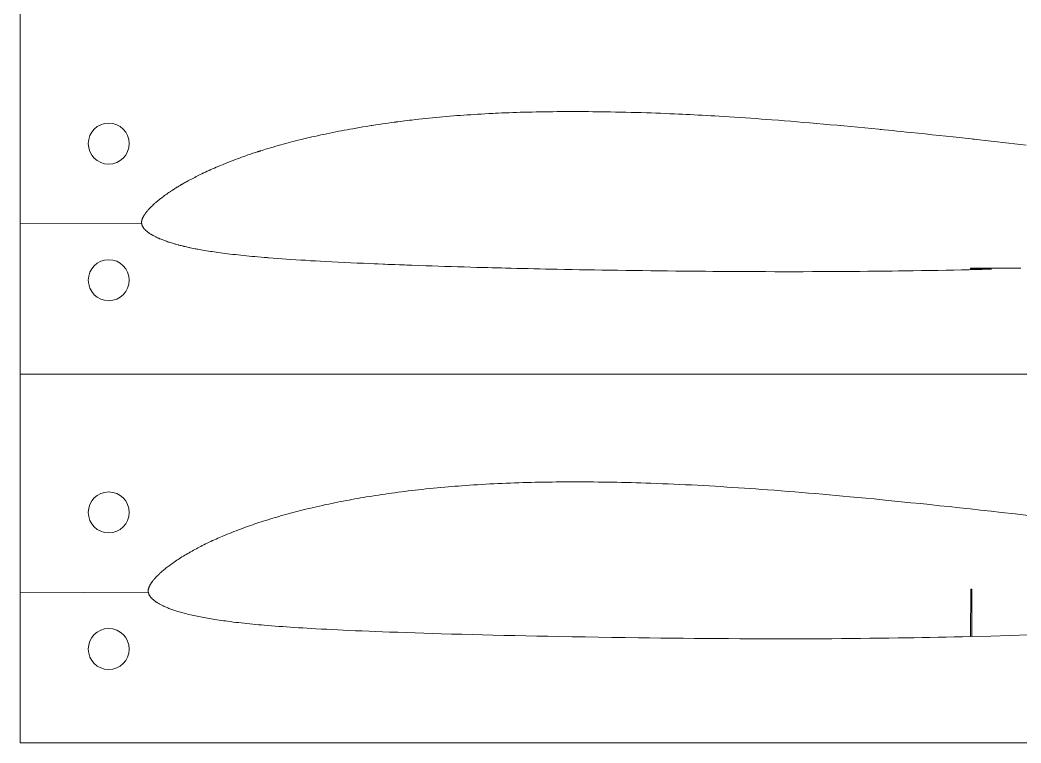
# Model space of a CAD drawing. Header units: millimetres. Extents: x 177 to 427, y 120 to 336.
# Drawn here: x 177.5 to 324.1, y 120 to 225.8 of the extents above; entities that cross this region are included whole.
import ezdxf

# ---------------------------------------------------------------- set-up
doc = ezdxf.new("R2010")
doc.units = ezdxf.units.MM
doc.layers.add('Geometries', color=7, linetype='Continuous')

msp = doc.modelspace()

# ---------------------------------------------------------------- linework, layer by layer
at = {"layer": 'Geometries', "linetype": 'Continuous', "lineweight": 13}
for p, q in [((177.5, 195.98), (177.5, 228)), ((177.5, 195.98), (195.31, 196.05)), ((177.5, 195.98), (195.31, 196.05)), ((177.5, 174), (177.5, 195.98)), ((316.71, 189.38), (316.71, 189.51)), ((316.71, 189.51), (324.11, 189.51)), ((319.78, 189.38), (316.71, 189.38)), ((177.5, 174), (426.5, 174)), ((177.5, 141.98), (177.5, 174)), ((426.5, 174), (177.5, 174)), ((316.72, 135.58), (316.74, 142.54)), ((316.74, 142.54), (316.92, 142.54)), ((316.89, 135.54), (316.92, 142.54)), ((177.5, 141.98), (196.29, 142.06)), ((177.5, 141.98), (196.29, 142.06)), ((177.5, 120), (177.5, 141.98)), ((426.5, 120), (177.5, 120))]:
    msp.add_line(p, q, dxfattribs=at)
at = {"layer": 'Geometries', "linetype": 'Continuous', "lineweight": 13, "flags": 128}
for points in [[(195.29, 196.19), (195.29, 196.22), (195.3, 196.26), (195.3, 196.29), (195.3, 196.32), (195.31, 196.36), (195.31, 196.37), (195.31, 196.38), (195.31, 196.39), (195.31, 196.4), (195.32, 196.41), (195.32, 196.42), (195.32, 196.43), (195.32, 196.44), (195.32, 196.44), (195.32, 196.45), (195.33, 196.47), (195.33, 196.48), (195.34, 196.5), (195.35, 196.52), (195.35, 196.54), (195.36, 196.56), (195.38, 196.61), (195.39, 196.67), (195.41, 196.72), (195.43, 196.77), (195.45, 196.82), (195.48, 196.87), (195.5, 196.92), (195.52, 196.97), (195.53, 196.99), (195.54, 197), (195.54, 197.02), (195.55, 197.04), (195.56, 197.05), (195.57, 197.07), (195.58, 197.08), (195.58, 197.1), (195.59, 197.11), (195.6, 197.12), (195.6, 197.13), (195.61, 197.14), (195.62, 197.16), (195.63, 197.17), (195.63, 197.18), (195.64, 197.2), (195.65, 197.21), (195.66, 197.23), (195.67, 197.25), (195.69, 197.27), (195.7, 197.29), (195.72, 197.32), (195.74, 197.35), (195.76, 197.37), (195.78, 197.4), (195.8, 197.43), (195.81, 197.44), (195.82, 197.46), (195.83, 197.47), (195.84, 197.49), (195.85, 197.5), (195.86, 197.51), (195.87, 197.52), (195.87, 197.53), (195.88, 197.54), (195.88, 197.54), (195.89, 197.55), (195.89, 197.56), (195.94, 197.62), (195.97, 197.66), (195.97, 197.66), (195.98, 197.67), (195.98, 197.67), (195.98, 197.67), (195.99, 197.68), (195.99, 197.68), (195.99, 197.69), (196, 197.69), (196, 197.7), (196.01, 197.7), (196.01, 197.71), (196.02, 197.72), (196.04, 197.75), (196.08, 197.8), (196.14, 197.87), (196.19, 197.94), (196.25, 198.01), (196.26, 198.01), (196.27, 198.02), (196.27, 198.03), (196.28, 198.04), (196.29, 198.06), (196.31, 198.07), (196.32, 198.09), (196.34, 198.11), (196.36, 198.13), (196.41, 198.19), (196.46, 198.24), (196.48, 198.26), (196.49, 198.28), (196.51, 198.29), (196.52, 198.31), (196.54, 198.32), (196.55, 198.33), (196.56, 198.34), (196.57, 198.35), (196.58, 198.36), (196.59, 198.37), (196.6, 198.38), (196.61, 198.39), (196.63, 198.42), (196.65, 198.44), (196.68, 198.46), (196.7, 198.49), (196.73, 198.51), (196.75, 198.54), (196.78, 198.56), (196.88, 198.66), (196.99, 198.76), (197.09, 198.86), (197.15, 198.91), (197.15, 198.91), (197.15, 198.92), (197.16, 198.92), (197.16, 198.92), (197.16, 198.93), (197.17, 198.93), (197.18, 198.94), (197.19, 198.95), (197.2, 198.96), (197.21, 198.97), (197.22, 198.98), (197.23, 198.99), (197.25, 199), (197.26, 199.02), (197.28, 199.03), (197.29, 199.04), (197.31, 199.06), (197.38, 199.12), (197.48, 199.2), (197.57, 199.28), (197.67, 199.36), (197.78, 199.45), (197.88, 199.53), (197.99, 199.62), (198.1, 199.7), (198.21, 199.78), (198.36, 199.9), (198.52, 200.02), (198.67, 200.13), (198.83, 200.24), (198.99, 200.36), (199.15, 200.47), (199.3, 200.58), (199.47, 200.69), (199.48, 200.69), (199.49, 200.7), (199.5, 200.71), (199.51, 200.72), (199.52, 200.72), (199.53, 200.73), (199.53, 200.73), (199.54, 200.74), (199.54, 200.74), (199.55, 200.75), (199.56, 200.75), (199.56, 200.75), (199.57, 200.76), (199.58, 200.76), (199.59, 200.77), (199.6, 200.78), (199.61, 200.78), (199.62, 200.79), (199.64, 200.8), (199.65, 200.81), (199.77, 200.89), (199.78, 200.9), (199.79, 200.9), (199.8, 200.91), (199.81, 200.91), (199.82, 200.92), (199.83, 200.93), (199.83, 200.93), (199.84, 200.94), (199.86, 200.94), (199.87, 200.95), (199.88, 200.96), (199.9, 200.97), (199.91, 200.98), (199.93, 200.99), (199.96, 201.01), (199.98, 201.03), (200.01, 201.05), (200.04, 201.07), (200.07, 201.09), (200.1, 201.1), (200.13, 201.12), (200.25, 201.2), (200.38, 201.28), (200.49, 201.35), (200.53, 201.38), (200.54, 201.38), (200.55, 201.39), (200.56, 201.39), (200.57, 201.4), (200.58, 201.4), (200.59, 201.41), (200.61, 201.42), (200.63, 201.43), (200.65, 201.44), (200.67, 201.46), (200.69, 201.47), (200.78, 201.53), (200.96, 201.63), (200.99, 201.65), (201.02, 201.67), (201.06, 201.69), (201.1, 201.72), (201.13, 201.74), (201.16, 201.75), (201.18, 201.76), (201.2, 201.78), (201.23, 201.79), (201.25, 201.8), (201.27, 201.82), (201.28, 201.82), (201.3, 201.83), (201.31, 201.84), (201.32, 201.85), (201.33, 201.85), (201.34, 201.86), (201.35, 201.86), (201.4, 201.89), (201.48, 201.94), (201.64, 202.03), (201.78, 202.11), (201.92, 202.19), (201.99, 202.22), (201.99, 202.22), (202, 202.23), (202.01, 202.23), (202.01, 202.24), (202.02, 202.24), (202.03, 202.24), (202.04, 202.25), (202.05, 202.26), (202.06, 202.26), (202.08, 202.27), (202.09, 202.28), (202.11, 202.29), (202.12, 202.3), (202.16, 202.32), (202.2, 202.34), (202.36, 202.42), (202.52, 202.51), (202.71, 202.61), (202.9, 202.71), (203.09, 202.81), (203.29, 202.91), (203.5, 203.02), (203.71, 203.12), (203.91, 203.22), (204.12, 203.32), (204.38, 203.45), (204.65, 203.57), (204.92, 203.69), (205.18, 203.82), (205.45, 203.94), (205.71, 204.05), (205.98, 204.17), (206.24, 204.28), (206.51, 204.4), (206.82, 204.53), (207.14, 204.66), (207.46, 204.79), (207.78, 204.92), (208.1, 205.05), (208.42, 205.17), (208.73, 205.29), (209.03, 205.41), (209.34, 205.52), (209.65, 205.64), (209.96, 205.75), (210.27, 205.86), (210.58, 205.97), (210.89, 206.08), (211.26, 206.2), (211.62, 206.33), (211.99, 206.45), (212.14, 206.5), (212.21, 206.52), (212.22, 206.52), (212.23, 206.53), (212.25, 206.53), (212.26, 206.54), (212.28, 206.54), (212.3, 206.55), (212.33, 206.56), (212.35, 206.56), (212.38, 206.57), (212.4, 206.58), (212.44, 206.59), (212.48, 206.6), (212.51, 206.62), (212.56, 206.63), (212.61, 206.65), (212.65, 206.66), (212.7, 206.68), (212.96, 206.76), (213.21, 206.84), (213.47, 206.92), (213.84, 207.03), (214.21, 207.14), (214.58, 207.25), (214.95, 207.36), (215.33, 207.46), (215.7, 207.57), (216.05, 207.67), (216.41, 207.76), (216.76, 207.86), (217.11, 207.95), (217.47, 208.04), (217.86, 208.15), (218.26, 208.24), (218.66, 208.34), (219.06, 208.44), (219.45, 208.53), (219.85, 208.63), (220.25, 208.72), (220.65, 208.81), (221.09, 208.91), (221.54, 209.01), (221.98, 209.1), (222.43, 209.2), (222.87, 209.29), (223.32, 209.38), (223.77, 209.47), (224.18, 209.55), (224.59, 209.63), (225, 209.71), (225.41, 209.78), (225.82, 209.86), (226.23, 209.93), (226.73, 210.02), (227.22, 210.11), (227.72, 210.19), (228.22, 210.27), (228.71, 210.35), (228.91, 210.38), (228.99, 210.39), (229.06, 210.41), (229.33, 210.45), (229.6, 210.49), (230.08, 210.56), (230.57, 210.63), (231, 210.7), (231.43, 210.76), (231.86, 210.82), (232.3, 210.87), (232.54, 210.91), (232.56, 210.91), (232.58, 210.91), (232.59, 210.91), (232.61, 210.92), (232.63, 210.92), (232.65, 210.92), (232.84, 210.95), (233.19, 210.99), (233.5, 211.03), (233.81, 211.07), (234.18, 211.11), (234.54, 211.16), (234.91, 211.2), (235.41, 211.26), (235.9, 211.32), (236.4, 211.37), (236.9, 211.42), (237.4, 211.47), (237.91, 211.53), (238.42, 211.57), (238.93, 211.62), (239.44, 211.67), (239.95, 211.71), (240.46, 211.76), (240.97, 211.8), (241.48, 211.84), (241.99, 211.88), (242.5, 211.91), (243.01, 211.95), (243.51, 211.98), (244.01, 212.02), (244.52, 212.05), (245.02, 212.08), (245.59, 212.11), (246.15, 212.14), (246.43, 212.15), (246.44, 212.15), (246.46, 212.15), (246.47, 212.16), (246.48, 212.16), (246.49, 212.16), (246.5, 212.16), (246.51, 212.16), (246.52, 212.16), (246.53, 212.16), (246.54, 212.16), (246.55, 212.16), (246.57, 212.16), (246.76, 212.17), (247.15, 212.19), (247.54, 212.21), (248.08, 212.23), (248.61, 212.25), (249.14, 212.27), (249.68, 212.29), (250.22, 212.31), (250.75, 212.33), (251.34, 212.34), (251.93, 212.36), (252.52, 212.37), (253.1, 212.38), (253.7, 212.4), (254.29, 212.41), (254.88, 212.41), (255.53, 212.42), (256.18, 212.43), (256.83, 212.43), (257.49, 212.44), (258.14, 212.44), (258.79, 212.44), (259.45, 212.44), (260.1, 212.43), (260.76, 212.43), (261.41, 212.42), (262.05, 212.42), (262.69, 212.41), (263.34, 212.4), (263.98, 212.39), (264.73, 212.37), (265.49, 212.36), (266.24, 212.34), (267, 212.32), (267.75, 212.3), (268.5, 212.28), (269.25, 212.25), (269.94, 212.23), (270.62, 212.21), (271.31, 212.18), (271.99, 212.16), (272.67, 212.13), (273.35, 212.1), (273.94, 212.07), (274.52, 212.05), (275.09, 212.02), (275.67, 211.99), (276.25, 211.96), (276.83, 211.93), (277.4, 211.9), (278.03, 211.87), (278.66, 211.83), (279.29, 211.8), (279.92, 211.76), (280.55, 211.72), (281.35, 211.67), (282.15, 211.62), (282.94, 211.57), (283.74, 211.52), (284.53, 211.46), (285.31, 211.41), (286.09, 211.35), (286.87, 211.29), (287.64, 211.23), (288.57, 211.16), (289.49, 211.09), (290.41, 211.02), (291.33, 210.94), (292.25, 210.86), (293.17, 210.78), (294.17, 210.7), (295.18, 210.61), (296.18, 210.52), (297.18, 210.43), (298.18, 210.33), (299.18, 210.24), (300.19, 210.15), (301.22, 210.05), (302.25, 209.95), (303.28, 209.85), (303.47, 209.83), (303.68, 209.81), (304.05, 209.77), (304.72, 209.71), (305.32, 209.65), (305.91, 209.59), (306.62, 209.52), (307.33, 209.44), (308.04, 209.37), (309.06, 209.27), (310.08, 209.16), (311.1, 209.05), (312.12, 208.95), (313.14, 208.84), (314.16, 208.73), (315.51, 208.58), (316.85, 208.44), (317.06, 208.41), (317.15, 208.4), (317.3, 208.39), (317.56, 208.36), (318.02, 208.31), (318.88, 208.21), (319.74, 208.12), (320.6, 208.02), (321.46, 207.93), (322.33, 207.83), (323.17, 207.73), (324.02, 207.64), (324.86, 207.54)], [(195.31, 196.05), (195.3, 196.09), (195.3, 196.12), (195.3, 196.16), (195.29, 196.19)], [(319.78, 189.38), (319.11, 189.36), (318.43, 189.34), (317.49, 189.32), (316.54, 189.29), (315.42, 189.27), (314.29, 189.24), (313.17, 189.22), (311.96, 189.19), (310.76, 189.17), (309.55, 189.15), (308.34, 189.13), (307.14, 189.11), (306.19, 189.1), (305.24, 189.09), (304.53, 189.08), (304.2, 189.07), (302.87, 189.06), (301.68, 189.05), (300.49, 189.03), (299.11, 189.02), (297.73, 189.01), (296.35, 189.01), (294.97, 189), (293.59, 189), (292.21, 188.99), (290.83, 188.99), (289.45, 188.99), (288.07, 188.99), (286.69, 189), (285.31, 189), (283.93, 189.01), (282.54, 189.02), (281.16, 189.02), (280.08, 189.03), (278.99, 189.04), (277.9, 189.05), (276.82, 189.06), (275.73, 189.07), (274.64, 189.08), (273.55, 189.09), (272.34, 189.1), (271.12, 189.12), (269.9, 189.13), (268.69, 189.15), (267.47, 189.17), (266.25, 189.18), (265.03, 189.2), (263.81, 189.22), (262.72, 189.24), (261.62, 189.25), (260.53, 189.27), (259.44, 189.29), (258.35, 189.31), (257.26, 189.33), (256.17, 189.35), (255.32, 189.37), (254.47, 189.39), (253.62, 189.41), (252.77, 189.42), (251.93, 189.44), (251.1, 189.46), (250.27, 189.48), (249.44, 189.5), (248.62, 189.52), (248.04, 189.54), (247.88, 189.54), (247.78, 189.54), (247.38, 189.55), (246.65, 189.57), (246.01, 189.59), (245.36, 189.61), (244.42, 189.63), (243.47, 189.66), (242.53, 189.69), (241.58, 189.72), (240.64, 189.74), (239.72, 189.77), (238.8, 189.8), (237.88, 189.83), (236.96, 189.86), (235.93, 189.9), (234.9, 189.94), (234.39, 189.95), (234.27, 189.96), (234.15, 189.96), (233.8, 189.98), (233.09, 190), (232.39, 190.03), (231.38, 190.07), (230.93, 190.09), (230.76, 190.09), (230.68, 190.1), (229.98, 190.13), (229.35, 190.15), (228.72, 190.18), (227.79, 190.22), (226.86, 190.26), (225.93, 190.3), (225, 190.35), (224.08, 190.39), (223.15, 190.44), (222.23, 190.49), (221.5, 190.53), (220.78, 190.57), (220.05, 190.61), (219.33, 190.66), (218.61, 190.7), (217.88, 190.75), (217.16, 190.79), (216.52, 190.84), (215.88, 190.88), (215.23, 190.93), (214.59, 190.98), (213.96, 191.03), (213.86, 191.04), (213.8, 191.04), (213.69, 191.05), (213.25, 191.09), (212.8, 191.12), (212.35, 191.16), (211.9, 191.2), (211.45, 191.24), (211.05, 191.28), (210.65, 191.32), (210.26, 191.36), (209.86, 191.4), (209.46, 191.45), (209.06, 191.49), (208.66, 191.53), (208.27, 191.58), (207.91, 191.63), (207.55, 191.67), (207.2, 191.71), (206.84, 191.76), (206.49, 191.81), (206.21, 191.85), (205.93, 191.89), (205.66, 191.93), (205.38, 191.97), (205.1, 192.01), (204.82, 192.06), (204.55, 192.1), (204.27, 192.15), (203.99, 192.2), (203.72, 192.25), (203.55, 192.28), (203.38, 192.31), (203.23, 192.34), (203.16, 192.35), (203.16, 192.35), (203.15, 192.35), (203.15, 192.35), (203.14, 192.35), (203.14, 192.35), (203.13, 192.36), (202.89, 192.4), (202.65, 192.45), (202.4, 192.51), (202.33, 192.52), (202.28, 192.53), (202.23, 192.54), (202.05, 192.58), (201.88, 192.62), (201.71, 192.66), (201.57, 192.69), (201.52, 192.7), (201.49, 192.71), (201.4, 192.73), (201.23, 192.77), (201.08, 192.81), (200.94, 192.85), (200.83, 192.87), (200.72, 192.9), (200.72, 192.9), (200.71, 192.9), (200.71, 192.91), (200.71, 192.91), (200.71, 192.91), (200.69, 192.91), (200.67, 192.92), (200.64, 192.93), (200.49, 192.97), (200.34, 193.01), (200.32, 193.01), (200.32, 193.01), (200.31, 193.02), (200.31, 193.02), (200.3, 193.02), (200.3, 193.02), (200.29, 193.02), (200.23, 193.04), (200.13, 193.07), (199.98, 193.11), (199.83, 193.16), (199.68, 193.2), (199.54, 193.25), (199.39, 193.3), (199.24, 193.34), (199.09, 193.39), (198.94, 193.45), (198.81, 193.49), (198.68, 193.54), (198.55, 193.59), (198.42, 193.64), (198.29, 193.69), (198.16, 193.74), (198.03, 193.79), (197.93, 193.83), (197.83, 193.88), (197.73, 193.92), (197.63, 193.96), (197.62, 193.97), (197.62, 193.97), (197.61, 193.97), (197.6, 193.98), (197.59, 193.98), (197.59, 193.98), (197.58, 193.98), (197.56, 193.99), (197.52, 194.01), (197.46, 194.04), (197.37, 194.09), (197.28, 194.13), (197.19, 194.18), (197.1, 194.23), (197.01, 194.28), (196.93, 194.33), (196.86, 194.36), (196.86, 194.36), (196.85, 194.37), (196.85, 194.37), (196.84, 194.37), (196.84, 194.38), (196.83, 194.38), (196.81, 194.39), (196.76, 194.42), (196.7, 194.46), (196.64, 194.49), (196.58, 194.53), (196.53, 194.56), (196.53, 194.57), (196.52, 194.57), (196.51, 194.58), (196.51, 194.58), (196.5, 194.58), (196.5, 194.59), (196.46, 194.61), (196.4, 194.65), (196.35, 194.69), (196.3, 194.73), (196.24, 194.77), (196.19, 194.81), (196.19, 194.82), (196.18, 194.82), (196.18, 194.82), (196.18, 194.83), (196.17, 194.83), (196.17, 194.83), (196.16, 194.84), (196.14, 194.85), (196.1, 194.89), (196.05, 194.93), (196.03, 194.95), (196.02, 194.96), (196.02, 194.96), (196.02, 194.96), (196.02, 194.96), (196.01, 194.97), (196.01, 194.97), (195.95, 195.02), (195.9, 195.07), (195.85, 195.12), (195.8, 195.17), (195.77, 195.2), (195.74, 195.23), (195.72, 195.25), (195.72, 195.25), (195.72, 195.25), (195.72, 195.25), (195.71, 195.26), (195.71, 195.26), (195.7, 195.27), (195.67, 195.31), (195.64, 195.34), (195.61, 195.38), (195.59, 195.41), (195.56, 195.45), (195.54, 195.48), (195.52, 195.52), (195.5, 195.55), (195.48, 195.59), (195.46, 195.64), (195.43, 195.68), (195.41, 195.73), (195.39, 195.78), (195.37, 195.83), (195.36, 195.86), (195.35, 195.9), (195.34, 195.94), (195.33, 195.96), (195.32, 195.98), (195.32, 195.99), (195.32, 195.99), (195.32, 196), (195.32, 196.01), (195.32, 196.01), (195.32, 196.02), (195.31, 196.05)], [(196.26, 142.24), (196.26, 142.27), (196.26, 142.3), (196.27, 142.33), (196.27, 142.36), (196.27, 142.4), (196.28, 142.43), (196.29, 142.46), (196.3, 142.5), (196.31, 142.54), (196.32, 142.57), (196.33, 142.63), (196.35, 142.68), (196.37, 142.73), (196.39, 142.78), (196.41, 142.83), (196.43, 142.89), (196.46, 142.95), (196.49, 143.02), (196.52, 143.08), (196.55, 143.14), (196.58, 143.2), (196.62, 143.26), (196.66, 143.31), (196.69, 143.37), (196.73, 143.43), (196.77, 143.48), (196.81, 143.54), (196.85, 143.6), (196.9, 143.65), (196.96, 143.72), (197.01, 143.8), (197.07, 143.87), (197.13, 143.94), (197.21, 144.04), (197.29, 144.13), (197.38, 144.22), (197.46, 144.31), (197.54, 144.4), (197.63, 144.49), (197.71, 144.58), (197.79, 144.66), (197.88, 144.73), (197.96, 144.81), (198.04, 144.89), (198.12, 144.96), (198.21, 145.04), (198.33, 145.14), (198.45, 145.24), (198.57, 145.34), (198.69, 145.44), (198.81, 145.54), (198.93, 145.63), (199.05, 145.73), (199.19, 145.83), (199.33, 145.94), (199.47, 146.04), (199.6, 146.14), (199.74, 146.24), (199.92, 146.37), (200.1, 146.49), (200.28, 146.62), (200.46, 146.74), (200.65, 146.86), (200.83, 146.98), (201.01, 147.1), (201.22, 147.23), (201.43, 147.36), (201.64, 147.48), (201.85, 147.61), (202.06, 147.73), (202.27, 147.86), (202.48, 147.97), (202.69, 148.09), (202.9, 148.21), (203.11, 148.33), (203.33, 148.44), (203.54, 148.56), (203.76, 148.67), (203.98, 148.78), (204.2, 148.89), (204.42, 149), (204.68, 149.13), (204.93, 149.25), (205.19, 149.38), (205.45, 149.5), (205.71, 149.62), (205.97, 149.74), (206.22, 149.85), (206.46, 149.96), (206.71, 150.07), (206.96, 150.17), (207.21, 150.28), (207.53, 150.42), (207.85, 150.55), (208.18, 150.68), (208.5, 150.81), (208.82, 150.94), (209.15, 151.07), (209.48, 151.19), (209.78, 151.31), (210.08, 151.42), (210.38, 151.53), (210.68, 151.64), (210.98, 151.75), (211.28, 151.85), (211.59, 151.96), (211.89, 152.06), (212.19, 152.17), (212.5, 152.27), (212.8, 152.37), (213.11, 152.46), (213.47, 152.58), (213.83, 152.69), (214.19, 152.8), (214.55, 152.91), (214.92, 153.02), (215.29, 153.13), (215.66, 153.24), (216.03, 153.35), (216.4, 153.45), (216.76, 153.55), (217.13, 153.65), (217.49, 153.75), (217.86, 153.84), (218.23, 153.94), (218.6, 154.03), (218.98, 154.13), (219.35, 154.22), (219.73, 154.31), (220.1, 154.4), (220.48, 154.49), (220.92, 154.59), (221.37, 154.69), (221.82, 154.79), (222.26, 154.89), (222.71, 154.98), (223.16, 155.08), (223.58, 155.16), (224, 155.25), (224.42, 155.33), (224.85, 155.41), (225.27, 155.49), (225.69, 155.57), (226.12, 155.65), (226.54, 155.73), (226.97, 155.8), (227.39, 155.87), (227.81, 155.95), (228.22, 156.02), (228.64, 156.08), (229.06, 156.15), (229.53, 156.22), (230.01, 156.3), (230.49, 156.37), (230.96, 156.44), (231.44, 156.51), (231.91, 156.57), (232.39, 156.64), (232.87, 156.7), (233.37, 156.77), (233.87, 156.83), (234.37, 156.89), (234.87, 156.95), (235.37, 157.01), (235.87, 157.07), (236.41, 157.13), (236.96, 157.19), (237.51, 157.24), (238.05, 157.3), (238.6, 157.35), (239.15, 157.4), (239.7, 157.45), (240.2, 157.49), (240.7, 157.54), (241.2, 157.58), (241.7, 157.62), (242.21, 157.66), (242.71, 157.69), (243.31, 157.73), (243.91, 157.78), (244.52, 157.81), (245.12, 157.85), (245.72, 157.88), (246.32, 157.92), (246.91, 157.95), (247.5, 157.98), (248.1, 158), (248.71, 158.03), (249.32, 158.05), (249.94, 158.08), (250.55, 158.1), (251.17, 158.12), (251.77, 158.13), (252.37, 158.15), (252.97, 158.16), (253.58, 158.17), (254.19, 158.19), (254.81, 158.2), (255.42, 158.2), (256.04, 158.21), (256.65, 158.22), (257.27, 158.22), (257.89, 158.22), (258.6, 158.22), (259.32, 158.22), (260.04, 158.22), (260.76, 158.22), (261.48, 158.21), (262.19, 158.2), (262.87, 158.19), (263.55, 158.18), (264.23, 158.17), (264.9, 158.16), (265.58, 158.14), (266.3, 158.13), (267.01, 158.11), (267.73, 158.09), (268.45, 158.07), (269.17, 158.04), (269.89, 158.02), (270.73, 157.99), (271.58, 157.96), (272.42, 157.92), (273.27, 157.89), (274.13, 157.85), (274.99, 157.81), (275.86, 157.77), (276.72, 157.72), (277.58, 157.68), (278.44, 157.63), (279.31, 157.58), (280.17, 157.53), (281.03, 157.47), (281.89, 157.42), (282.75, 157.36), (283.61, 157.31), (284.45, 157.25), (285.29, 157.19), (286.14, 157.13), (286.98, 157.07), (287.99, 156.99), (288.99, 156.91), (290, 156.84), (291, 156.75), (292.01, 156.67), (293.01, 156.59), (294.01, 156.5), (295.02, 156.41), (296.02, 156.33), (297.02, 156.24), (298.03, 156.14), (299.03, 156.05), (300.21, 155.94), (301.39, 155.83), (302.58, 155.72), (303.76, 155.6), (305.16, 155.46), (306.56, 155.32), (307.96, 155.18), (309.37, 155.04), (310.77, 154.89), (312.17, 154.74), (313.57, 154.6), (315.11, 154.43), (316.65, 154.27), (318.19, 154.1), (319.73, 153.93), (321.27, 153.76), (323.24, 153.54), (325.2, 153.32)], [(196.29, 142.06), (196.28, 142.09), (196.27, 142.13), (196.27, 142.17), (196.26, 142.2), (196.26, 142.24)], [(316.72, 135.58), (315.53, 135.55), (314.34, 135.52), (313.16, 135.49), (311.97, 135.47), (310.78, 135.45), (309.62, 135.42), (308.45, 135.4), (307.29, 135.38), (306.12, 135.37), (304.74, 135.35), (303.35, 135.33), (301.96, 135.32), (300.58, 135.3), (299.19, 135.29), (297.8, 135.28), (296.41, 135.27), (295.03, 135.27), (293.64, 135.26), (292.25, 135.26), (290.87, 135.25), (289.48, 135.25), (288.17, 135.25), (286.86, 135.26), (285.55, 135.26), (284.25, 135.26), (282.94, 135.27), (281.27, 135.28), (279.61, 135.29), (277.95, 135.3), (276.28, 135.31), (274.62, 135.33), (272.98, 135.35), (271.35, 135.36), (269.71, 135.38), (268.08, 135.4), (266.13, 135.43), (264.18, 135.46), (262.24, 135.49), (260.29, 135.52), (258.35, 135.55), (256.4, 135.59), (254.79, 135.62), (253.19, 135.65), (251.58, 135.68), (249.97, 135.72), (248.36, 135.75), (246.76, 135.79), (245.24, 135.83), (243.72, 135.87), (242.21, 135.91), (240.69, 135.95), (239.18, 136), (237.92, 136.03), (236.65, 136.07), (235.39, 136.11), (234.13, 136.16), (232.86, 136.2), (231.6, 136.24), (230.61, 136.28), (229.62, 136.32), (228.63, 136.36), (227.63, 136.4), (226.64, 136.44), (225.65, 136.49), (224.85, 136.52), (224.05, 136.56), (223.24, 136.6), (222.44, 136.64), (221.64, 136.68), (220.83, 136.73), (220.2, 136.76), (219.57, 136.8), (218.94, 136.84), (218.31, 136.88), (217.68, 136.92), (217.05, 136.96), (216.51, 137), (215.97, 137.03), (215.43, 137.07), (214.89, 137.11), (214.35, 137.16), (213.81, 137.2), (213.27, 137.25), (212.85, 137.28), (212.42, 137.32), (212, 137.36), (211.58, 137.4), (211.15, 137.44), (210.73, 137.48), (210.31, 137.53), (209.91, 137.57), (209.51, 137.62), (209.11, 137.66), (208.71, 137.71), (208.31, 137.76), (207.91, 137.81), (207.6, 137.86), (207.29, 137.9), (206.97, 137.94), (206.66, 137.99), (206.35, 138.03), (206.04, 138.08), (205.77, 138.12), (205.5, 138.17), (205.23, 138.21), (204.97, 138.26), (204.7, 138.3), (204.43, 138.35), (204.17, 138.4), (203.92, 138.45), (203.68, 138.5), (203.44, 138.55), (203.2, 138.6), (202.95, 138.65), (202.71, 138.71), (202.48, 138.76), (202.24, 138.82), (202.01, 138.88), (201.77, 138.94), (201.54, 139), (201.36, 139.05), (201.18, 139.1), (200.99, 139.15), (200.81, 139.2), (200.63, 139.26), (200.48, 139.31), (200.33, 139.35), (200.18, 139.4), (200.03, 139.45), (199.88, 139.51), (199.73, 139.56), (199.59, 139.61), (199.45, 139.66), (199.31, 139.71), (199.17, 139.77), (199.04, 139.82), (198.9, 139.88), (198.76, 139.94), (198.62, 140), (198.48, 140.07), (198.38, 140.12), (198.27, 140.17), (198.17, 140.22), (198.06, 140.28), (197.98, 140.32), (197.89, 140.37), (197.81, 140.41), (197.73, 140.46), (197.65, 140.51), (197.58, 140.55), (197.52, 140.59), (197.46, 140.63), (197.4, 140.67), (197.34, 140.72), (197.28, 140.77), (197.22, 140.81), (197.16, 140.86), (197.1, 140.91), (197.04, 140.96), (196.98, 141.02), (196.92, 141.07), (196.87, 141.11), (196.83, 141.15), (196.79, 141.19), (196.74, 141.23), (196.71, 141.27), (196.68, 141.3), (196.65, 141.34), (196.62, 141.37), (196.59, 141.41), (196.56, 141.45), (196.54, 141.49), (196.51, 141.53), (196.48, 141.57), (196.46, 141.61), (196.44, 141.66), (196.42, 141.7), (196.4, 141.74), (196.38, 141.78), (196.36, 141.82), (196.35, 141.86), (196.33, 141.9), (196.32, 141.94), (196.31, 141.98), (196.3, 142.02), (196.29, 142.06)], [(325.24, 135.83), (316.89, 135.54)]]:
    msp.add_lwpolyline(points, dxfattribs=at)
at = {"layer": 'Geometries', "linetype": 'Continuous', "lineweight": 13}
for centre in [(190.5, 207.75), (190.5, 187.75), (190.5, 153.75), (190.5, 133.75)]:
    msp.add_circle(centre, 3, dxfattribs=at)

doc.saveas('drawing.dxf')
